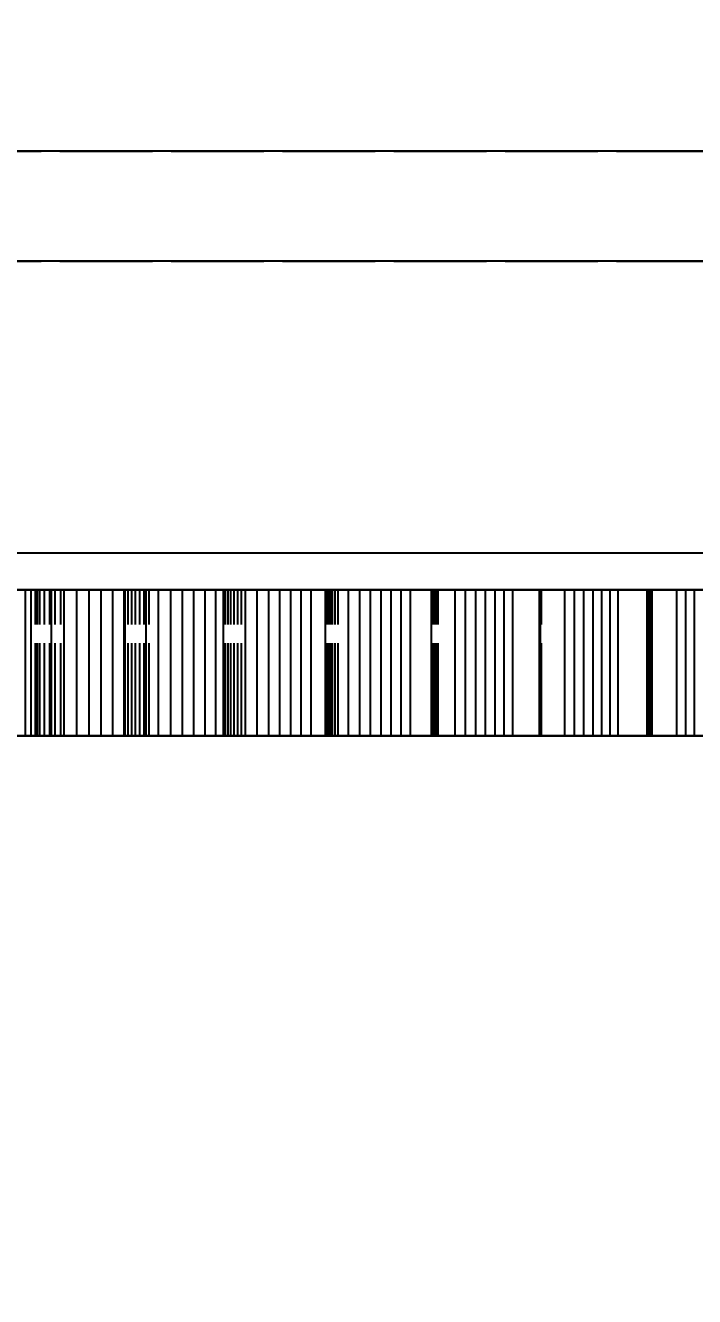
# Model space of a CAD drawing. Header units: millimetres. Extents: x -9 to 221, y -53 to 196.
# Drawn here: x 124.76 to 133.92, y -35.89 to -18.48 of the extents above; entities that cross this region are included whole.
import ezdxf

# ---------------------------------------------------------------- set-up
doc = ezdxf.new("R2010")
doc.units = ezdxf.units.MM
doc.linetypes.add('DASHED', pattern=[1.524, 1.27, -0.254])
for name, color, linetype in [('DIMS', 3, 'CONTINUOUS'), ('HIDDEN', 8, 'DASHED'), ('VISIBLE', 7, 'CONTINUOUS')]:
    doc.layers.add(name, color=color, linetype=linetype)
doc.styles.add('OpenSansCondensed-Light', font='OpenSansCondensed-Light.ttf')
doc.dimstyles.new('EZDXF', dxfattribs={"dimtxt": 0.25, "dimasz": 0.175, "dimexe": 0.375, "dimexo": 0.125, "dimgap": 0.1, "dimtad": 1, "dimlfac": 100, "dimzin": 12, "dimdsep": 46, "dimtxsty": 'OpenSansCondensed-Light', "dimblk": 'ARCHTICK', "dimcen": 2.5, "dimazin": 3, "dimtfac": 0.5, "dimtmove": 2, "dimatfit": 3})

# ---------------------------------------------------------------- blocks, each defined once
blk = doc.blocks.new('_ARCHTICK')
at = {"color": 0, "linetype": 'BYBLOCK', "const_width": 0.15}
blk.add_lwpolyline([(-0.5, -0.5), (0.5, 0.5)], dxfattribs=at)

msp = doc.modelspace()

# ---------------------------------------------------------------- linework, layer by layer
at = {"layer": 'HIDDEN'}
for points in [[(94.75, -20.2), (200.25, -20.2)], [(94.75, -21.71), (200.25, -21.71)], [(124.75849, -26.21), (124.59094, -26.21)], [(124.9216, -26.21), (124.75849, -26.21)], [(124.75849, -28.21), (124.75849, -26.21)], [(124.89542, -26.21), (124.83849, -26.21)], [(124.83849, -26.21), (124.9216, -26.21)], [(124.83849, -26.21), (124.89542, -26.21)], [(125.11432, -26.21), (124.83849, -26.21)], [(124.83849, -28.21), (124.83849, -26.21)], [(124.95628, -26.21), (124.89542, -26.21)], [(124.89542, -26.21), (124.95628, -26.21)], [(124.89542, -28.21), (124.89542, -26.21)], [(124.89542, -28.21), (124.89542, -26.21)], [(124.9216, -26.21), (125.24217, -26.21)], [(125.24217, -26.21), (124.9216, -26.21)], [(124.9216, -28.21), (124.9216, -26.21)], [(124.9216, -28.21), (124.9216, -26.21)], [(125.0212, -26.21), (124.95628, -26.21)], [(124.95628, -26.21), (125.0212, -26.21)], [(124.95628, -28.21), (124.95628, -26.21)], [(124.95628, -28.21), (124.95628, -26.21)], [(125.09034, -26.21), (125.0212, -26.21)], [(125.0212, -26.21), (125.09034, -26.21)], [(125.0212, -28.21), (125.0212, -26.21)], [(125.0212, -28.21), (125.0212, -26.21)], [(125.1639, -26.21), (125.09034, -26.21)], [(125.09034, -26.21), (125.1639, -26.21)], [(125.09034, -28.21), (125.09034, -26.21)], [(125.09034, -28.21), (125.09034, -26.21)], [(125.29064, -26.21), (125.11432, -26.21)], [(125.11432, -28.21), (125.11432, -26.21)], [(125.24217, -26.21), (125.1639, -26.21)], [(125.1639, -26.21), (125.24217, -26.21)], [(125.1639, -28.21), (125.1639, -26.21)], [(125.1639, -28.21), (125.1639, -26.21)], [(125.24217, -28.21), (125.24217, -26.21)], [(125.24217, -28.21), (125.24217, -26.21)], [(125.46327, -26.21), (125.29064, -26.21)], [(125.29064, -28.21), (125.29064, -26.21)], [(125.63203, -26.21), (125.46327, -26.21)], [(125.46327, -28.21), (125.46327, -26.21)], [(125.79669, -26.21), (125.63203, -26.21)], [(125.63203, -28.21), (125.63203, -26.21)], [(125.957, -26.21), (125.79669, -26.21)], [(125.79669, -28.21), (125.79669, -26.21)], [(126.11261, -26.21), (125.957, -26.21)], [(125.957, -28.21), (125.957, -26.21)], [(126.45056, -26.21), (126.11261, -26.21)], [(126.11261, -28.21), (126.11261, -26.21)], [(126.16655, -26.21), (126.12275, -26.21)], [(126.12275, -26.21), (126.45056, -26.21)], [(126.12275, -26.21), (126.16655, -26.21)], [(126.41252, -26.21), (126.12275, -26.21)], [(126.12275, -28.21), (126.12275, -26.21)], [(126.21445, -26.21), (126.16655, -26.21)], [(126.16655, -26.21), (126.21445, -26.21)], [(126.16655, -28.21), (126.16655, -26.21)], [(126.16655, -28.21), (126.16655, -26.21)], [(126.2666, -26.21), (126.21445, -26.21)], [(126.21445, -26.21), (126.2666, -26.21)], [(126.21445, -28.21), (126.21445, -26.21)], [(126.21445, -28.21), (126.21445, -26.21)], [(126.32318, -26.21), (126.2666, -26.21)], [(126.2666, -26.21), (126.32318, -26.21)], [(126.2666, -28.21), (126.2666, -26.21)], [(126.2666, -28.21), (126.2666, -26.21)], [(126.38439, -26.21), (126.32318, -26.21)], [(126.32318, -26.21), (126.38439, -26.21)], [(126.32318, -28.21), (126.32318, -26.21)], [(126.32318, -28.21), (126.32318, -26.21)], [(126.45056, -26.21), (126.38439, -26.21)], [(126.38439, -26.21), (126.45056, -26.21)], [(126.38439, -28.21), (126.38439, -26.21)], [(126.38439, -28.21), (126.38439, -26.21)], [(126.58173, -26.21), (126.41252, -26.21)], [(126.41252, -28.21), (126.41252, -26.21)], [(126.45056, -28.21), (126.45056, -26.21)], [(126.45056, -28.21), (126.45056, -26.21)], [(126.74705, -26.21), (126.58173, -26.21)], [(126.58173, -28.21), (126.58173, -26.21)], [(126.90828, -26.21), (126.74705, -26.21)], [(126.74705, -28.21), (126.74705, -26.21)], [(127.06521, -26.21), (126.90828, -26.21)], [(126.90828, -28.21), (126.90828, -26.21)], [(127.21756, -26.21), (127.06521, -26.21)], [(127.06521, -28.21), (127.06521, -26.21)], [(127.36497, -26.21), (127.21756, -26.21)], [(127.21756, -28.21), (127.21756, -26.21)], [(127.7188, -26.21), (127.36497, -26.21)], [(127.36497, -28.21), (127.36497, -26.21)], [(127.49879, -26.21), (127.46833, -26.21)], [(127.46833, -26.21), (127.7188, -26.21)], [(127.46833, -26.21), (127.49879, -26.21)], [(127.77073, -26.21), (127.46833, -26.21)], [(127.46833, -28.21), (127.46833, -26.21)], [(127.53352, -26.21), (127.49879, -26.21)], [(127.49879, -26.21), (127.53352, -26.21)], [(127.49879, -28.21), (127.49879, -26.21)], [(127.49879, -28.21), (127.49879, -26.21)], [(127.57267, -26.21), (127.53352, -26.21)], [(127.53352, -26.21), (127.57267, -26.21)], [(127.53352, -28.21), (127.53352, -26.21)], [(127.53352, -28.21), (127.53352, -26.21)], [(127.61643, -26.21), (127.57267, -26.21)], [(127.57267, -26.21), (127.61643, -26.21)], [(127.57267, -28.21), (127.57267, -26.21)], [(127.57267, -28.21), (127.57267, -26.21)], [(127.66503, -26.21), (127.61643, -26.21)], [(127.61643, -26.21), (127.66503, -26.21)], [(127.61643, -28.21), (127.61643, -26.21)], [(127.61643, -28.21), (127.61643, -26.21)], [(127.7188, -26.21), (127.66503, -26.21)], [(127.66503, -26.21), (127.7188, -26.21)], [(127.66503, -28.21), (127.66503, -26.21)], [(127.66503, -28.21), (127.66503, -26.21)], [(127.7188, -28.21), (127.7188, -26.21)], [(127.7188, -28.21), (127.7188, -26.21)], [(127.93208, -26.21), (127.77073, -26.21)], [(127.77073, -28.21), (127.77073, -26.21)], [(128.08935, -26.21), (127.93208, -26.21)], [(127.93208, -28.21), (127.93208, -26.21)], [(128.24234, -26.21), (128.08935, -26.21)], [(128.08935, -28.21), (128.08935, -26.21)], [(128.39083, -26.21), (128.24234, -26.21)], [(128.24234, -28.21), (128.24234, -26.21)], [(128.53454, -26.21), (128.39083, -26.21)], [(128.39083, -28.21), (128.39083, -26.21)], [(128.67309, -26.21), (128.53454, -26.21)], [(128.53454, -28.21), (128.53454, -26.21)], [(129.04122, -26.21), (128.67309, -26.21)], [(128.67309, -28.21), (128.67309, -26.21)], [(128.88619, -26.21), (128.8692, -26.21)], [(128.8692, -26.21), (129.04122, -26.21)], [(128.8692, -26.21), (128.88619, -26.21)], [(129.18289, -26.21), (128.8692, -26.21)], [(128.8692, -28.21), (128.8692, -26.21)], [(128.90759, -26.21), (128.88619, -26.21)], [(128.88619, -26.21), (128.90759, -26.21)], [(128.88619, -28.21), (128.88619, -26.21)], [(128.88619, -28.21), (128.88619, -26.21)], [(128.93357, -26.21), (128.90759, -26.21)], [(128.90759, -26.21), (128.93357, -26.21)], [(128.90759, -28.21), (128.90759, -26.21)], [(128.90759, -28.21), (128.90759, -26.21)], [(128.96432, -26.21), (128.93357, -26.21)], [(128.93357, -26.21), (128.96432, -26.21)], [(128.93357, -28.21), (128.93357, -26.21)], [(128.93357, -28.21), (128.93357, -26.21)], [(129.00009, -26.21), (128.96432, -26.21)], [(128.96432, -26.21), (129.00009, -26.21)], [(128.96432, -28.21), (128.96432, -26.21)], [(128.96432, -28.21), (128.96432, -26.21)], [(129.04122, -26.21), (129.00009, -26.21)], [(129.00009, -26.21), (129.04122, -26.21)], [(129.00009, -28.21), (129.00009, -26.21)], [(129.00009, -28.21), (129.00009, -26.21)], [(129.04122, -28.21), (129.04122, -26.21)], [(129.04122, -28.21), (129.04122, -26.21)], [(129.33566, -26.21), (129.18289, -26.21)], [(129.18289, -28.21), (129.18289, -26.21)], [(129.48417, -26.21), (129.33566, -26.21)], [(129.33566, -28.21), (129.33566, -26.21)], [(129.62824, -26.21), (129.48417, -26.21)], [(129.48417, -28.21), (129.48417, -26.21)], [(129.76763, -26.21), (129.62824, -26.21)], [(129.62824, -28.21), (129.62824, -26.21)], [(129.90206, -26.21), (129.76763, -26.21)], [(129.76763, -28.21), (129.76763, -26.21)], [(130.03114, -26.21), (129.90206, -26.21)], [(129.90206, -28.21), (129.90206, -26.21)], [(130.41191, -26.21), (130.03114, -26.21)], [(130.03114, -28.21), (130.03114, -26.21)], [(130.32256, -26.21), (130.31912, -26.21)], [(130.31912, -26.21), (130.41191, -26.21)], [(130.31912, -26.21), (130.32256, -26.21)], [(130.6427, -26.21), (130.31912, -26.21)], [(130.31912, -28.21), (130.31912, -26.21)], [(130.33054, -26.21), (130.32256, -26.21)], [(130.32256, -26.21), (130.33054, -26.21)], [(130.32256, -28.21), (130.32256, -26.21)], [(130.32256, -28.21), (130.32256, -26.21)], [(130.34323, -26.21), (130.33054, -26.21)], [(130.33054, -26.21), (130.34323, -26.21)], [(130.33054, -28.21), (130.33054, -26.21)], [(130.33054, -28.21), (130.33054, -26.21)], [(130.36083, -26.21), (130.34323, -26.21)], [(130.34323, -26.21), (130.36083, -26.21)], [(130.34323, -28.21), (130.34323, -26.21)], [(130.34323, -28.21), (130.34323, -26.21)], [(130.38361, -26.21), (130.36083, -26.21)], [(130.36083, -26.21), (130.38361, -26.21)], [(130.36083, -28.21), (130.36083, -26.21)], [(130.36083, -28.21), (130.36083, -26.21)], [(130.41191, -26.21), (130.38361, -26.21)], [(130.38361, -26.21), (130.41191, -26.21)], [(130.38361, -28.21), (130.38361, -26.21)], [(130.38361, -28.21), (130.38361, -26.21)], [(130.41191, -28.21), (130.41191, -26.21)], [(130.41191, -28.21), (130.41191, -26.21)], [(130.78619, -26.21), (130.6427, -26.21)], [(130.6427, -28.21), (130.6427, -26.21)], [(130.92529, -26.21), (130.78619, -26.21)], [(130.78619, -28.21), (130.78619, -26.21)], [(131.05979, -26.21), (130.92529, -26.21)], [(130.92529, -28.21), (130.92529, -26.21)], [(131.18946, -26.21), (131.05979, -26.21)], [(131.05979, -28.21), (131.05979, -26.21)], [(131.31401, -26.21), (131.18946, -26.21)], [(131.18946, -28.21), (131.18946, -26.21)], [(131.43303, -26.21), (131.31401, -26.21)], [(131.31401, -28.21), (131.31401, -26.21)], [(131.82476, -26.21), (131.43303, -26.21)], [(131.43303, -28.21), (131.43303, -26.21)], [(131.79973, -26.21), (131.79535, -26.21)], [(131.79535, -26.21), (131.82476, -26.21)], [(131.79535, -26.21), (131.79973, -26.21)], [(131.796, -26.21), (131.79535, -26.21)], [(131.79535, -28.21), (131.79535, -26.21)], [(131.80148, -26.21), (131.796, -26.21)], [(131.796, -28.21), (131.796, -26.21)], [(131.80941, -26.21), (131.79973, -26.21)], [(131.79973, -26.21), (131.80941, -26.21)], [(131.79973, -28.21), (131.79973, -26.21)], [(131.79973, -28.21), (131.79973, -26.21)], [(131.8116, -26.21), (131.80148, -26.21)], [(131.80148, -28.21), (131.80148, -26.21)], [(131.82476, -26.21), (131.80941, -26.21)], [(131.80941, -26.21), (131.82476, -26.21)], [(131.80941, -28.21), (131.80941, -26.21)], [(131.80941, -28.21), (131.80941, -26.21)], [(132.14363, -26.21), (131.8116, -26.21)], [(131.8116, -28.21), (131.8116, -26.21)], [(131.82476, -28.21), (131.82476, -26.21)], [(131.82476, -28.21), (131.82476, -26.21)], [(132.27721, -26.21), (132.14363, -26.21)], [(132.14363, -28.21), (132.14363, -26.21)], [(132.40627, -26.21), (132.27721, -26.21)], [(132.27721, -28.21), (132.27721, -26.21)], [(132.53061, -26.21), (132.40627, -26.21)], [(132.40627, -28.21), (132.40627, -26.21)], [(132.64998, -26.21), (132.53061, -26.21)], [(132.53061, -28.21), (132.53061, -26.21)], [(132.76408, -26.21), (132.64998, -26.21)], [(132.64998, -28.21), (132.64998, -26.21)], [(132.87252, -26.21), (132.76408, -26.21)], [(132.76408, -28.21), (132.76408, -26.21)], [(133.27344, -26.21), (132.87252, -26.21)], [(132.87252, -28.21), (132.87252, -26.21)], [(133.27344, -26.21), (133.27112, -26.21)], [(133.27112, -26.21), (133.27344, -26.21)], [(133.27112, -26.21), (133.27344, -26.21)], [(133.27457, -26.21), (133.27112, -26.21)], [(133.27112, -28.21), (133.27112, -26.21)], [(133.27344, -28.21), (133.27344, -26.21)], [(133.27344, -28.21), (133.27344, -26.21)], [(133.28344, -26.21), (133.27457, -26.21)], [(133.27457, -28.21), (133.27457, -26.21)], [(133.29744, -26.21), (133.28344, -26.21)], [(133.28344, -28.21), (133.28344, -26.21)], [(133.31635, -26.21), (133.29744, -26.21)], [(133.29744, -28.21), (133.29744, -26.21)], [(133.33999, -26.21), (133.31635, -26.21)], [(133.31635, -28.21), (133.31635, -26.21)], [(133.67897, -26.21), (133.33999, -26.21)], [(133.33999, -28.21), (133.33999, -26.21)], [(133.80205, -26.21), (133.67897, -26.21)], [(133.67897, -28.21), (133.67897, -26.21)], [(133.9205, -26.21), (133.80205, -26.21)], [(133.80205, -28.21), (133.80205, -26.21)], [(134.03411, -26.21), (133.9205, -26.21)], [(133.9205, -28.21), (133.9205, -26.21)], [(124.75849, -28.21), (124.59094, -28.21)], [(124.9216, -28.21), (124.75849, -28.21)], [(124.89542, -28.21), (124.83849, -28.21)], [(124.83849, -28.21), (124.9216, -28.21)], [(124.83849, -28.21), (124.89542, -28.21)], [(125.11432, -28.21), (124.83849, -28.21)], [(124.95628, -28.21), (124.89542, -28.21)], [(124.89542, -28.21), (124.95628, -28.21)], [(124.9216, -28.21), (125.24217, -28.21)], [(125.24217, -28.21), (124.9216, -28.21)], [(125.0212, -28.21), (124.95628, -28.21)], [(124.95628, -28.21), (125.0212, -28.21)], [(125.09034, -28.21), (125.0212, -28.21)], [(125.0212, -28.21), (125.09034, -28.21)], [(125.1639, -28.21), (125.09034, -28.21)], [(125.09034, -28.21), (125.1639, -28.21)], [(125.29064, -28.21), (125.11432, -28.21)], [(125.24217, -28.21), (125.1639, -28.21)], [(125.1639, -28.21), (125.24217, -28.21)], [(125.46327, -28.21), (125.29064, -28.21)], [(125.63203, -28.21), (125.46327, -28.21)], [(125.79669, -28.21), (125.63203, -28.21)], [(125.957, -28.21), (125.79669, -28.21)], [(126.11261, -28.21), (125.957, -28.21)], [(126.45056, -28.21), (126.11261, -28.21)], [(126.16655, -28.21), (126.12275, -28.21)], [(126.12275, -28.21), (126.45056, -28.21)], [(126.12275, -28.21), (126.16655, -28.21)], [(126.41252, -28.21), (126.12275, -28.21)], [(126.21445, -28.21), (126.16655, -28.21)], [(126.16655, -28.21), (126.21445, -28.21)], [(126.2666, -28.21), (126.21445, -28.21)], [(126.21445, -28.21), (126.2666, -28.21)], [(126.32318, -28.21), (126.2666, -28.21)], [(126.2666, -28.21), (126.32318, -28.21)], [(126.38439, -28.21), (126.32318, -28.21)], [(126.32318, -28.21), (126.38439, -28.21)], [(126.45056, -28.21), (126.38439, -28.21)], [(126.38439, -28.21), (126.45056, -28.21)], [(126.58173, -28.21), (126.41252, -28.21)], [(126.74705, -28.21), (126.58173, -28.21)], [(126.90828, -28.21), (126.74705, -28.21)], [(127.06521, -28.21), (126.90828, -28.21)], [(127.21756, -28.21), (127.06521, -28.21)], [(127.36497, -28.21), (127.21756, -28.21)], [(127.7188, -28.21), (127.36497, -28.21)], [(127.49879, -28.21), (127.46833, -28.21)], [(127.46833, -28.21), (127.7188, -28.21)], [(127.46833, -28.21), (127.49879, -28.21)], [(127.77073, -28.21), (127.46833, -28.21)], [(127.53352, -28.21), (127.49879, -28.21)], [(127.49879, -28.21), (127.53352, -28.21)], [(127.57267, -28.21), (127.53352, -28.21)], [(127.53352, -28.21), (127.57267, -28.21)], [(127.61643, -28.21), (127.57267, -28.21)], [(127.57267, -28.21), (127.61643, -28.21)], [(127.66503, -28.21), (127.61643, -28.21)], [(127.61643, -28.21), (127.66503, -28.21)], [(127.7188, -28.21), (127.66503, -28.21)], [(127.66503, -28.21), (127.7188, -28.21)], [(127.93208, -28.21), (127.77073, -28.21)], [(128.08935, -28.21), (127.93208, -28.21)], [(128.24234, -28.21), (128.08935, -28.21)], [(128.39083, -28.21), (128.24234, -28.21)], [(128.53454, -28.21), (128.39083, -28.21)], [(128.67309, -28.21), (128.53454, -28.21)], [(129.04122, -28.21), (128.67309, -28.21)], [(128.88619, -28.21), (128.8692, -28.21)], [(128.8692, -28.21), (129.04122, -28.21)], [(128.8692, -28.21), (128.88619, -28.21)], [(129.18289, -28.21), (128.8692, -28.21)], [(128.90759, -28.21), (128.88619, -28.21)], [(128.88619, -28.21), (128.90759, -28.21)], [(128.93357, -28.21), (128.90759, -28.21)], [(128.90759, -28.21), (128.93357, -28.21)], [(128.96432, -28.21), (128.93357, -28.21)], [(128.93357, -28.21), (128.96432, -28.21)], [(129.00009, -28.21), (128.96432, -28.21)], [(128.96432, -28.21), (129.00009, -28.21)], [(129.04122, -28.21), (129.00009, -28.21)], [(129.00009, -28.21), (129.04122, -28.21)], [(129.33566, -28.21), (129.18289, -28.21)], [(129.48417, -28.21), (129.33566, -28.21)], [(129.62824, -28.21), (129.48417, -28.21)], [(129.76763, -28.21), (129.62824, -28.21)], [(129.90206, -28.21), (129.76763, -28.21)], [(130.03114, -28.21), (129.90206, -28.21)], [(130.41191, -28.21), (130.03114, -28.21)], [(130.32256, -28.21), (130.31912, -28.21)], [(130.31912, -28.21), (130.41191, -28.21)], [(130.31912, -28.21), (130.32256, -28.21)], [(130.6427, -28.21), (130.31912, -28.21)], [(130.33054, -28.21), (130.32256, -28.21)], [(130.32256, -28.21), (130.33054, -28.21)], [(130.34323, -28.21), (130.33054, -28.21)], [(130.33054, -28.21), (130.34323, -28.21)], [(130.36083, -28.21), (130.34323, -28.21)], [(130.34323, -28.21), (130.36083, -28.21)], [(130.38361, -28.21), (130.36083, -28.21)], [(130.36083, -28.21), (130.38361, -28.21)], [(130.41191, -28.21), (130.38361, -28.21)], [(130.38361, -28.21), (130.41191, -28.21)], [(130.78619, -28.21), (130.6427, -28.21)], [(130.92529, -28.21), (130.78619, -28.21)], [(131.05979, -28.21), (130.92529, -28.21)], [(131.18946, -28.21), (131.05979, -28.21)], [(131.31401, -28.21), (131.18946, -28.21)], [(131.43303, -28.21), (131.31401, -28.21)], [(131.82476, -28.21), (131.43303, -28.21)], [(131.79973, -28.21), (131.79535, -28.21)], [(131.79535, -28.21), (131.82476, -28.21)], [(131.79535, -28.21), (131.79973, -28.21)], [(131.796, -28.21), (131.79535, -28.21)], [(131.80148, -28.21), (131.796, -28.21)], [(131.80941, -28.21), (131.79973, -28.21)], [(131.79973, -28.21), (131.80941, -28.21)], [(131.8116, -28.21), (131.80148, -28.21)], [(131.82476, -28.21), (131.80941, -28.21)], [(131.80941, -28.21), (131.82476, -28.21)], [(132.14363, -28.21), (131.8116, -28.21)], [(132.27721, -28.21), (132.14363, -28.21)], [(132.40627, -28.21), (132.27721, -28.21)], [(132.53061, -28.21), (132.40627, -28.21)], [(132.64998, -28.21), (132.53061, -28.21)], [(132.76408, -28.21), (132.64998, -28.21)], [(132.87252, -28.21), (132.76408, -28.21)], [(133.27344, -28.21), (132.87252, -28.21)], [(133.27344, -28.21), (133.27112, -28.21)], [(133.27112, -28.21), (133.27344, -28.21)], [(133.27112, -28.21), (133.27344, -28.21)], [(133.27457, -28.21), (133.27112, -28.21)], [(133.28344, -28.21), (133.27457, -28.21)], [(133.29744, -28.21), (133.28344, -28.21)], [(133.31635, -28.21), (133.29744, -28.21)], [(133.33999, -28.21), (133.31635, -28.21)], [(133.67897, -28.21), (133.33999, -28.21)], [(133.80205, -28.21), (133.67897, -28.21)], [(133.9205, -28.21), (133.80205, -28.21)], [(134.03411, -28.21), (133.9205, -28.21)]]:
    msp.add_lwpolyline(points, dxfattribs=at)
at = {"layer": 'VISIBLE'}
for points in [[(200.25, -20.2), (94.75, -20.2)], [(200.25, -21.71), (94.75, -21.71)], [(124.59094, -26.21), (124.75849, -26.21)], [(124.75849, -26.21), (124.83849, -26.21)], [(124.75849, -28.21), (124.75849, -26.21)], [(124.83849, -26.21), (125.11432, -26.21)], [(124.83849, -28.21), (124.83849, -26.21)], [(125.11432, -26.21), (125.29064, -26.21)], [(125.11432, -28.21), (125.11432, -26.21)], [(125.29064, -26.21), (125.46327, -26.21)], [(125.29064, -28.21), (125.29064, -26.21)], [(125.46327, -26.21), (125.63203, -26.21)], [(125.46327, -28.21), (125.46327, -26.21)], [(125.63203, -26.21), (125.79669, -26.21)], [(125.63203, -28.21), (125.63203, -26.21)], [(125.79669, -26.21), (125.957, -26.21)], [(125.79669, -28.21), (125.79669, -26.21)], [(125.957, -26.21), (126.11261, -26.21)], [(125.957, -28.21), (125.957, -26.21)], [(126.11261, -26.21), (126.12275, -26.21)], [(126.11261, -28.21), (126.11261, -26.21)], [(126.12275, -26.21), (126.41252, -26.21)], [(126.12275, -28.21), (126.12275, -26.21)], [(126.41252, -26.21), (126.58173, -26.21)], [(126.41252, -28.21), (126.41252, -26.21)], [(126.58173, -26.21), (126.74705, -26.21)], [(126.58173, -28.21), (126.58173, -26.21)], [(126.74705, -26.21), (126.90828, -26.21)], [(126.74705, -28.21), (126.74705, -26.21)], [(126.90828, -26.21), (127.06521, -26.21)], [(126.90828, -28.21), (126.90828, -26.21)], [(127.06521, -26.21), (127.21756, -26.21)], [(127.06521, -28.21), (127.06521, -26.21)], [(127.21756, -26.21), (127.36497, -26.21)], [(127.21756, -28.21), (127.21756, -26.21)], [(127.36497, -26.21), (127.46833, -26.21)], [(127.36497, -28.21), (127.36497, -26.21)], [(127.46833, -26.21), (127.77073, -26.21)], [(127.46833, -28.21), (127.46833, -26.21)], [(127.77073, -26.21), (127.93208, -26.21)], [(127.77073, -28.21), (127.77073, -26.21)], [(127.93208, -26.21), (128.08935, -26.21)], [(127.93208, -28.21), (127.93208, -26.21)], [(128.08935, -26.21), (128.24234, -26.21)], [(128.08935, -28.21), (128.08935, -26.21)], [(128.24234, -26.21), (128.39083, -26.21)], [(128.24234, -28.21), (128.24234, -26.21)], [(128.39083, -26.21), (128.53454, -26.21)], [(128.39083, -28.21), (128.39083, -26.21)], [(128.53454, -26.21), (128.67309, -26.21)], [(128.53454, -28.21), (128.53454, -26.21)], [(128.67309, -26.21), (128.8692, -26.21)], [(128.67309, -28.21), (128.67309, -26.21)], [(128.8692, -26.21), (129.18289, -26.21)], [(128.8692, -28.21), (128.8692, -26.21)], [(129.18289, -26.21), (129.33566, -26.21)], [(129.18289, -28.21), (129.18289, -26.21)], [(129.33566, -26.21), (129.48417, -26.21)], [(129.33566, -28.21), (129.33566, -26.21)], [(129.48417, -26.21), (129.62824, -26.21)], [(129.48417, -28.21), (129.48417, -26.21)], [(129.62824, -26.21), (129.76763, -26.21)], [(129.62824, -28.21), (129.62824, -26.21)], [(129.76763, -26.21), (129.90206, -26.21)], [(129.76763, -28.21), (129.76763, -26.21)], [(129.90206, -26.21), (130.03114, -26.21)], [(129.90206, -28.21), (129.90206, -26.21)], [(130.03114, -26.21), (130.31912, -26.21)], [(130.03114, -28.21), (130.03114, -26.21)], [(130.31912, -26.21), (130.6427, -26.21)], [(130.31912, -28.21), (130.31912, -26.21)], [(130.6427, -26.21), (130.78619, -26.21)], [(130.6427, -28.21), (130.6427, -26.21)], [(130.78619, -26.21), (130.92529, -26.21)], [(130.78619, -28.21), (130.78619, -26.21)], [(130.92529, -26.21), (131.05979, -26.21)], [(130.92529, -28.21), (130.92529, -26.21)], [(131.05979, -26.21), (131.18946, -26.21)], [(131.05979, -28.21), (131.05979, -26.21)], [(131.18946, -26.21), (131.31401, -26.21)], [(131.18946, -28.21), (131.18946, -26.21)], [(131.31401, -26.21), (131.43303, -26.21)], [(131.31401, -28.21), (131.31401, -26.21)], [(131.43303, -26.21), (131.79535, -26.21)], [(131.43303, -28.21), (131.43303, -26.21)], [(131.79535, -26.21), (131.796, -26.21)], [(131.79535, -28.21), (131.79535, -26.21)], [(131.796, -26.21), (131.80148, -26.21)], [(131.796, -28.21), (131.796, -26.21)], [(131.80148, -26.21), (131.8116, -26.21)], [(131.80148, -28.21), (131.80148, -26.21)], [(131.8116, -26.21), (132.14363, -26.21)], [(131.8116, -28.21), (131.8116, -26.21)], [(132.14363, -26.21), (132.27721, -26.21)], [(132.14363, -28.21), (132.14363, -26.21)], [(132.27721, -26.21), (132.40627, -26.21)], [(132.27721, -28.21), (132.27721, -26.21)], [(132.40627, -26.21), (132.53061, -26.21)], [(132.40627, -28.21), (132.40627, -26.21)], [(132.53061, -26.21), (132.64998, -26.21)], [(132.53061, -28.21), (132.53061, -26.21)], [(132.64998, -26.21), (132.76408, -26.21)], [(132.64998, -28.21), (132.64998, -26.21)], [(132.76408, -26.21), (132.87252, -26.21)], [(132.76408, -28.21), (132.76408, -26.21)], [(132.87252, -26.21), (133.27112, -26.21)], [(132.87252, -28.21), (132.87252, -26.21)], [(133.27112, -26.21), (133.27457, -26.21)], [(133.27112, -28.21), (133.27112, -26.21)], [(133.27457, -26.21), (133.28344, -26.21)], [(133.27457, -28.21), (133.27457, -26.21)], [(133.28344, -26.21), (133.29744, -26.21)], [(133.28344, -28.21), (133.28344, -26.21)], [(133.29744, -26.21), (133.31635, -26.21)], [(133.29744, -28.21), (133.29744, -26.21)], [(133.31635, -26.21), (133.33999, -26.21)], [(133.31635, -28.21), (133.31635, -26.21)], [(133.33999, -26.21), (133.67897, -26.21)], [(133.33999, -28.21), (133.33999, -26.21)], [(133.67897, -26.21), (133.80205, -26.21)], [(133.67897, -28.21), (133.67897, -26.21)], [(133.80205, -26.21), (133.9205, -26.21)], [(133.80205, -28.21), (133.80205, -26.21)], [(133.9205, -26.21), (134.03411, -26.21)], [(133.9205, -28.21), (133.9205, -26.21)], [(124.59094, -28.21), (124.75849, -28.21)], [(124.75849, -28.21), (124.83849, -28.21)], [(124.83849, -28.21), (125.11432, -28.21)], [(125.11432, -28.21), (125.29064, -28.21)], [(125.29064, -28.21), (125.46327, -28.21)], [(125.46327, -28.21), (125.63203, -28.21)], [(125.63203, -28.21), (125.79669, -28.21)], [(125.79669, -28.21), (125.957, -28.21)], [(125.957, -28.21), (126.11261, -28.21)], [(126.11261, -28.21), (126.12275, -28.21)], [(126.12275, -28.21), (126.41252, -28.21)], [(126.41252, -28.21), (126.58173, -28.21)], [(126.58173, -28.21), (126.74705, -28.21)], [(126.74705, -28.21), (126.90828, -28.21)], [(126.90828, -28.21), (127.06521, -28.21)], [(127.06521, -28.21), (127.21756, -28.21)], [(127.21756, -28.21), (127.36497, -28.21)], [(127.36497, -28.21), (127.46833, -28.21)], [(127.46833, -28.21), (127.77073, -28.21)], [(127.77073, -28.21), (127.93208, -28.21)], [(127.93208, -28.21), (128.08935, -28.21)], [(128.08935, -28.21), (128.24234, -28.21)], [(128.24234, -28.21), (128.39083, -28.21)], [(128.39083, -28.21), (128.53454, -28.21)], [(128.53454, -28.21), (128.67309, -28.21)], [(128.67309, -28.21), (128.8692, -28.21)], [(128.8692, -28.21), (129.18289, -28.21)], [(129.18289, -28.21), (129.33566, -28.21)], [(129.33566, -28.21), (129.48417, -28.21)], [(129.48417, -28.21), (129.62824, -28.21)], [(129.62824, -28.21), (129.76763, -28.21)], [(129.76763, -28.21), (129.90206, -28.21)], [(129.90206, -28.21), (130.03114, -28.21)], [(130.03114, -28.21), (130.31912, -28.21)], [(130.31912, -28.21), (130.6427, -28.21)], [(130.6427, -28.21), (130.78619, -28.21)], [(130.78619, -28.21), (130.92529, -28.21)], [(130.92529, -28.21), (131.05979, -28.21)], [(131.05979, -28.21), (131.18946, -28.21)], [(131.18946, -28.21), (131.31401, -28.21)], [(131.31401, -28.21), (131.43303, -28.21)], [(131.43303, -28.21), (131.79535, -28.21)], [(131.79535, -28.21), (131.796, -28.21)], [(131.796, -28.21), (131.80148, -28.21)], [(131.80148, -28.21), (131.8116, -28.21)], [(131.8116, -28.21), (132.14363, -28.21)], [(132.14363, -28.21), (132.27721, -28.21)], [(132.27721, -28.21), (132.40627, -28.21)], [(132.40627, -28.21), (132.53061, -28.21)], [(132.53061, -28.21), (132.64998, -28.21)], [(132.64998, -28.21), (132.76408, -28.21)], [(132.76408, -28.21), (132.87252, -28.21)], [(132.87252, -28.21), (133.27112, -28.21)], [(133.27112, -28.21), (133.27457, -28.21)], [(133.27457, -28.21), (133.28344, -28.21)], [(133.28344, -28.21), (133.29744, -28.21)], [(133.29744, -28.21), (133.31635, -28.21)], [(133.31635, -28.21), (133.33999, -28.21)], [(133.33999, -28.21), (133.67897, -28.21)], [(133.67897, -28.21), (133.80205, -28.21)], [(133.80205, -28.21), (133.9205, -28.21)], [(133.9205, -28.21), (134.03411, -28.21)]]:
    msp.add_lwpolyline(points, dxfattribs=at)

# ---------------------------------------------------------------- dimensions: what is measured, and where the dimension line sits
at = {"layer": 'DIMS'}
for base, p1, p2 in [((87.75, -20.2), (137.35, -20.2), (137.35, 15.8)), ((79.75, -25.71), (158.85, -25.71), (158.85, -21.71))]:
    msp.add_linear_dim(base=base, p1=p1, p2=p2, angle=90, dimstyle='EZDXF', override={"dimtxt": 1.6, "dimasz": 1, "dimexe": 0.6, "dimexo": 0.5, "dimdec": 2}, dxfattribs=at).render()
msp.add_linear_dim(base=(93.75, -52.71), p1=(93.75, -21.71), p2=(201.25, -21.71), dimstyle='EZDXF', override={"dimtxt": 1.6, "dimasz": 1, "dimexe": 0.6, "dimexo": 0.5, "dimdec": 2}, dxfattribs=at).render()

doc.saveas('drawing.dxf')
